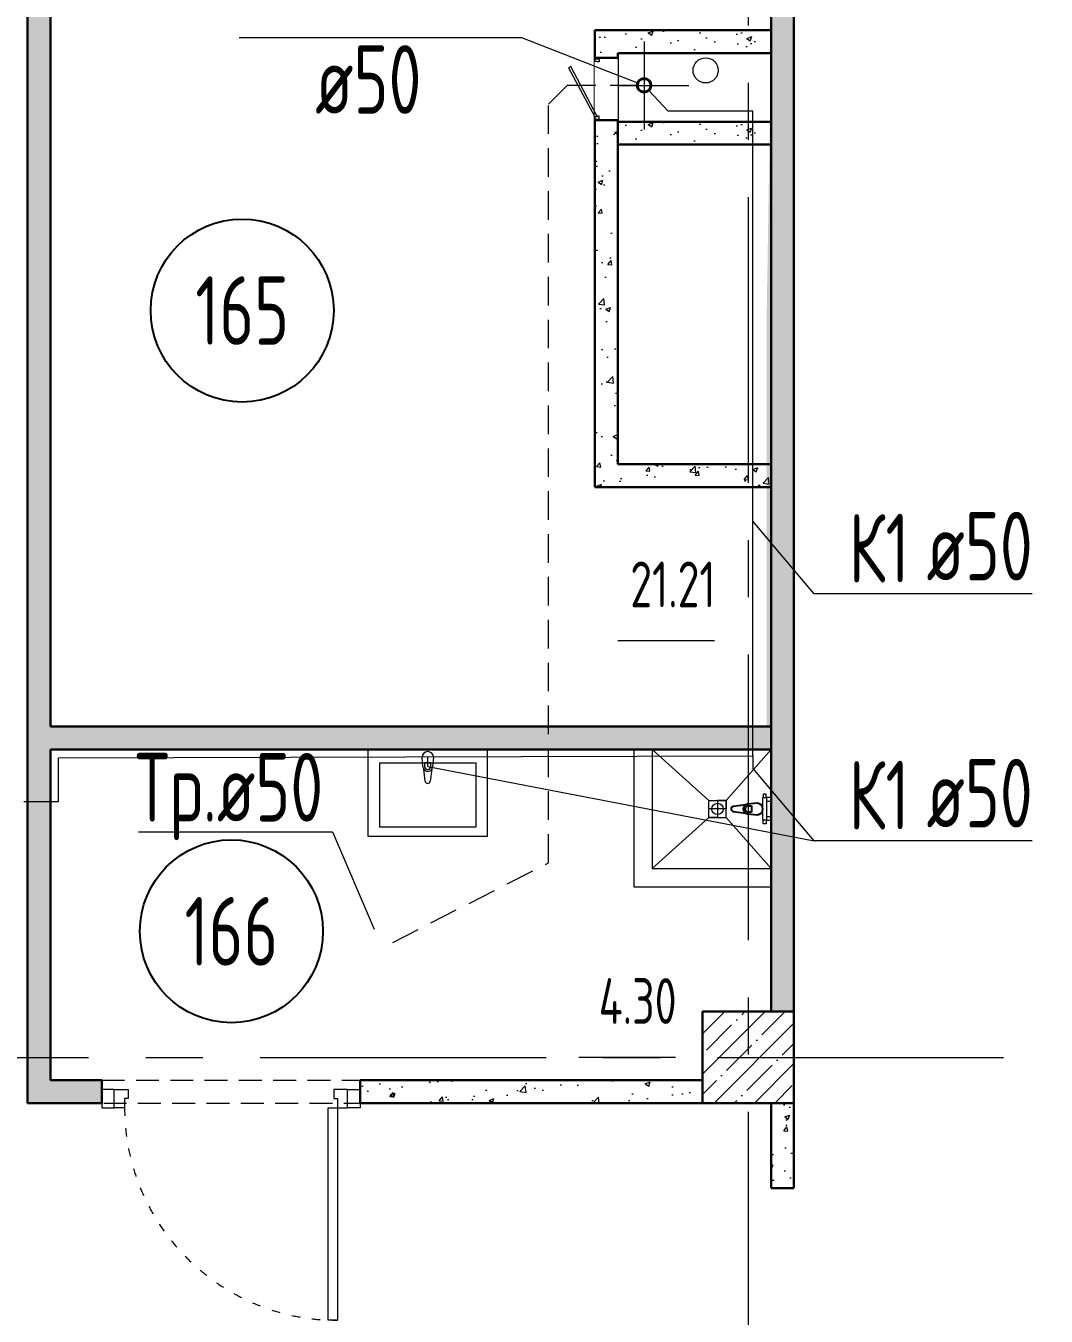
# Model space of a CAD drawing. Header units: millimetres. Extents: x -8689834 to 9419935, y -117443 to 166298.
# Drawn here: x -185392 to -180931, y 117469 to 123112 of the extents above; entities that cross this region are included whole.
import ezdxf
from ezdxf import colors
from ezdxf.entities.mleader import LeaderData, LeaderLine
from ezdxf.enums import TextEntityAlignment as Align
from ezdxf.math import Vec2, Vec3

# ---------------------------------------------------------------- set-up
doc = ezdxf.new("R2010")
doc.units = ezdxf.units.MM
doc.header["$MEASUREMENT"] = 0
doc.set_wipeout_variables(frame=1)
for name, pattern in [('01_base$0$DASHED2', [0.375, 0.25, -0.125]), ('ACAD_ISO03W100', [30, 12, -18]), ('ADSK_Штриховая_ш2 п1', [3, 2, -1]), ('CENTER', [2, 1.25, -0.25, 0.25, -0.25])]:
    doc.linetypes.add(name, pattern=pattern)
doc.layers.get('0').update_dxf_attribs({"color": 250, "lineweight": 9})
for name, color, linetype, lineweight in [('_ВК-К1', 14, 'Continuous', 40), ('АР_Двери', 175, 'Continuous', 18), ('АР_Колонны', 250, 'Continuous', 30), ('АР_Колонны Штрих', 250, 'Continuous', 5), ('АР_Маркер экспликации', 239, 'Continuous', 13), ('АР_Номер помещения', 1, 'Continuous', 25), ('АР_Оси', 195, 'Continuous', 9), ('АР_Отметки', 250, 'Continuous', 15), ('АР_Перегородки газоблок', 165, 'Continuous', 30), ('АР_Перегородки газоблок_Штрих', 165, 'Continuous', 5), ('АР_Помещения_площадь', 19, 'Continuous', 9), ('АР_тонкая линия', 250, 'Continuous', 0), ('ВК_канализация', 32, 'Continuous', 15), ('Задания на лючки', 32, 'Continuous', 15), ('Подвал', 250, 'Continuous', 30)]:
    doc.layers.add(name, color=color, linetype=linetype, lineweight=lineweight)
for name, color, linetype in [('АР_Кровля дорожки', 245, 'Continuous'), ('Строит. поддон', 7, 'Continuous'), ('ТХ_сантехника', 253, 'Continuous')]:
    doc.layers.add(name, color=color, linetype=linetype)
doc.styles.add('ISOCPEUR', font='isocpeur.ttf', dxfattribs={"width": 0.7})
doc.styles.get("Standard").update_dxf_attribs({"font": 'isocpeur.ttf', "width": 0.7})
pattern_1 = [(50, (0, 0), (215.17805, -18.82564), [22.5, -247.5]), (355, (0, 0), (-41.6254, 225.65764), [18, -198]), (100.45144, (17.93, -1.57), (173.55265, 206.832), [19.12206, -210.34263]), (46.1842, (0, 60), (320.1724, -49.65578), [33.75, -371.25]), (96.63564, (26.68, 55.86), (280.3986, 292.2356), [28.6831, -315.51413]), (351.18416, (0, 60), (280.3986, 292.2356), [27, -297]), (21, (30, 45), (179.07212, -120.78567), [22.5, -247.5]), (326, (30, 45), (72.9946, 217.54501), [18, -198]), (71.45144, (44.92, 34.93), (252.06671, 96.75935), [19.12206, -210.34263]), (37.5, (0, 0), (3.647957, 99.868156), [0, -195.6, 0, -201, 0, -198.75]), (7.5, (0, 0), (78.92086, 118.323514), [0, -114.6, 0, -191.1, 0, -75.75]), (327.5, (-66.9, 0), (160.14673, -6.766462), [0, -75, 0, -234, 0, -310.5]), (317.5, (-96.9, 0), (174.95585, 30.031495), [0, -97.5, 0, -155.4, 0, -220.5])]

# ---------------------------------------------------------------- blocks, each defined once
blk = doc.blocks.new('*U374')
for points in [[(-55, -80), (-55, 0), (-115, 0), (-115, -40), (-100, -40), (-100, -80), (-55, -80)], [(0, 0), (0, -80), (-55, -80), (-55, 0), (0, 0)], [(-1130, 0), (-1130, -80), (-1075, -80), (-1075, 0), (-1130, 0)], [(-1075, -80), (-1075, 0), (-1015, 0), (-1015, -40), (-1030, -40), (-1030, -80), (-1075, -80)]]:
    blk.add_lwpolyline(points)
blk.add_lwpolyline([(-100, -80), (-100, -1010), (-140, -1010), (-140, -80)], close=True)
at = {"linetype": 'ACAD_ISO03W100', "ltscale": 3}
blk.add_arc((-100, -80), 930, 180, 270, dxfattribs=at)
blk = doc.blocks.new('*U33')
at = {"layer": 'АР_Номер помещения', "color": 7}
blk.add_circle((-263.9, -2290.1), 400, dxfattribs=at)
at = {"layer": 'АР_Помещения_площадь', "color": 7}
blk.add_line((1800.3, -3734.5), (1377.9, -3734.5), dxfattribs=at)
at = {"color": 7, "style": 'ISOCPEUR', "width": 0.7, "flags": 1}
blk.add_attdef('КАТЕГОРИЯ', (-499.2, -2092.2), '', height=250, dxfattribs=at)
at = {"layer": 'АР_Номер помещения', "color": 7, "style": 'ISOCPEUR', "width": 0.7}
blk.add_attdef('НОМЕР_ПОМЕЩЕНИЯ', text='', height=300, dxfattribs=at).set_placement((-263.9, -2290.1), align=Align.MIDDLE_CENTER)
at = {"layer": 'АР_Помещения_площадь', "color": 7, "lineweight": 30, "width": 0.7, "flags": 104}
blk.add_attdef('ИМЯ_ПОМЕЩЕНИЯ', text='', height=100, dxfattribs=at).set_placement((157.6, 1217.1), align=Align.MIDDLE_CENTER)
at = {"layer": 'АР_Помещения_площадь', "color": 7, "style": 'ISOCPEUR', "width": 0.7}
blk.add_attdef('ПЛОЩАДЬ_ПОМЕЩЕНИЯ', text='', height=200, dxfattribs=at).set_placement((1805.1, -3488), align=Align.MIDDLE_RIGHT)
blk = doc.blocks.new('*U35')
at = {"layer": 'АР_Номер помещения', "color": 7}
blk.add_circle((-30.8, -1656.5), 400, dxfattribs=at)
at = {"layer": 'АР_Помещения_площадь', "color": 7}
blk.add_line((1910.9, -2207.8), (1488.5, -2207.8), dxfattribs=at)
at = {"color": 7, "style": 'ISOCPEUR', "width": 0.7, "flags": 1}
blk.add_attdef('КАТЕГОРИЯ', (-499.2, -2092.2), '', height=250, dxfattribs=at)
at = {"layer": 'АР_Номер помещения', "color": 7, "style": 'ISOCPEUR', "width": 0.7}
blk.add_attdef('НОМЕР_ПОМЕЩЕНИЯ', text='', height=300, dxfattribs=at).set_placement((-30.8, -1656.5), align=Align.MIDDLE_CENTER)
at = {"layer": 'АР_Помещения_площадь', "color": 7, "lineweight": 30, "width": 0.7, "flags": 104}
blk.add_attdef('ИМЯ_ПОМЕЩЕНИЯ', text='', height=100, dxfattribs=at).set_placement((157.6, 1217.1), align=Align.MIDDLE_CENTER)
at = {"layer": 'АР_Помещения_площадь', "color": 7, "style": 'ISOCPEUR', "width": 0.7}
blk.add_attdef('ПЛОЩАДЬ_ПОМЕЩЕНИЯ', text='', height=200, dxfattribs=at).set_placement((1915.7, -1961.3), align=Align.MIDDLE_RIGHT)
blk = doc.blocks.new('Из_буфера27431')
at = {"linetype": 'Continuous', "lineweight": 5}
for p, q in [((-138.5, 11.1), (-85.6, 17.7)), ((-138.5, 11.1), (-85.6, 17.7)), ((-76.1, 21), (-34.1, 25)), ((-76.1, 21), (-34.1, 25)), ((-59, 13.6), (-73.9, 13.6)), ((-59, 13.6), (-73.9, 13.6)), ((-59, -13.6), (-59, 13.6)), ((-59, -13.6), (-59, 13.6)), ((-85.6, -17.7), (-138.5, -11.1)), ((-85.6, -17.7), (-138.5, -11.1)), ((-34.1, -25), (-76.1, -21)), ((-34.1, -25), (-76.1, -21)), ((-73.9, -13.6), (-59, -13.6)), ((-73.9, -13.6), (-59, -13.6))]:
    blk.add_line(p, q, dxfattribs=at)
for points in [[(0, -260), (-380, -260), (-380, 260), (0, 260)], [(-59, -210), (-339.1, -210), (-339.1, 210), (-59, 210)], [(-59, -210), (-339.1, -210), (-339.1, 210), (-59, 210)]]:
    blk.add_lwpolyline(points, close=True, dxfattribs=at)
for centre, radius, start, end in [((-137.1, 0), 11.2, 97.1389, 262.8611), ((-137.1, 0), 11.2, 97.1389, 262.8611), ((-74.2, 0), 21.1, 122.771, 237.229), ((-74.2, 0), 21.1, 122.771, 237.229), ((-73.9, 0), 13.6, 90, 270), ((-73.9, 0), 13.6, 90, 270), ((-74.2, 0), 21.1, 95.1696, 122.771), ((-74.2, 0), 21.1, 95.1696, 122.771), ((-34.1, 0), 25, 270, 90), ((-34.1, 0), 25, 270, 90), ((-74.2, 0), 21.1, 237.229, 264.8304), ((-74.2, 0), 21.1, 237.229, 264.8304)]:
    blk.add_arc(centre, radius, start, end, dxfattribs=at)
blk = doc.blocks.new('_DotSmall')
at = {"color": 0, "linetype": 'ByBlock', "const_width": 0.5}
blk.add_lwpolyline([(-0.0625, 0, 1), (0.0625, 0, 1)], format="xyb", close=True, dxfattribs=at)
blk = doc.blocks.new('A$C6552fe61')
at = {"layer": '_ВК-К1', "color": 18, "lineweight": 9, "ltscale": 100, "true_color": 0x000000}
for p, q in [((0, 192.4), (0, -192.4)), ((-195.4, 0), (195.4, 0))]:
    blk.add_line(p, q, dxfattribs=at)
blk = doc.blocks.new('смеситель короткий')
for p, q in [((42, 21), (0, 25)), ((24.9, 13.6), (39.8, 13.6)), ((24.9, -13.6), (24.9, 13.6)), ((104.4, 11.1), (51.5, 17.7)), ((0, -25), (42, -21)), ((39.8, -13.6), (24.9, -13.6)), ((51.5, -17.7), (104.4, -11.1))]:
    blk.add_line(p, q)
for centre, major_axis, start_param, end_param in [((0, 0), (-17.7, 17.7), -0.785398, 2.356194), ((39.8, 0), (9.62, 9.62), 3.926991, 7.068583), ((40.1, 0), (-14.9, 14.9), -1.35736, -0.875625), ((40.1, 0), (14.9, 14.9), 4.498953, 6.496621), ((103, 0), (7.91, 7.91), 4.051589, 6.943986), ((40.1, 0), (14.9, 14.9), 4.017217, 4.498953)]:
    blk.add_ellipse(centre, major_axis=major_axis, ratio=1, start_param=start_param, end_param=end_param)
blk = doc.blocks.new('*U1487')
at = {"color": 7}
blk.add_wipeout([(-565, 60), (445, 60), (445, -310), (-565, -310)], dxfattribs=at)
for p, q in [((-530, 60), (-565, 60)), ((-550, 60), (-550, -10)), ((-550, -10), (-550, 60)), ((-510, 60), (-530, 60)), ((-510, 20), (-510, 60)), ((-500, 20), (-510, 20)), ((-500, -10), (-500, 20)), ((380, -10), (380, 20)), ((380, 20), (390, 20)), ((390, 20), (390, 60)), ((390, 60), (410, 60)), ((410, 60), (445, 60)), ((430, 60), (430, -10)), ((430, -10), (430, 60)), ((-565, -10), (-530, -10)), ((-530, -10), (-500, -10)), ((410, -10), (380, -10)), ((445, -10), (410, -10))]:
    blk.add_line(p, q)
at = {"lineweight": 30}
for p, q in [((-565, 60), (-565, -310)), ((445, 60), (445, -310))]:
    blk.add_line(p, q, dxfattribs=at)
blk.add_lwpolyline([(389, 60), (370, 25), (-424, 448), (-406, 483)], close=True)
blk = doc.blocks.new('Подложка')
at = {"layer": 'АР_Колонны Штрих', "ltscale": 100}
h = blk.add_hatch(dxfattribs=at)
h.set_pattern_fill('ANSI35', scale=500)
h.set_pattern_definition([(45, (-1139486.01, 158672.16), (-88.388348, 88.388348), []), (45, (-1139397.63, 158672.16), (-88.388348, 88.388348), [156.25, -31.25, 0, -31.25])])
h.paths.add_polyline_path([(-182033.92, 118800.68), (-182433.92, 118800.68), (-182433.92, 118400.68), (-182033.92, 118400.68)])
at = {"layer": 'АР_Перегородки газоблок_Штрих', "ltscale": 100}
h = blk.add_hatch(dxfattribs=at)
h.set_pattern_fill('AR-CONC', scale=30)
h.set_pattern_definition(pattern_1)
h.paths.add_polyline_path([(-185284.44, 124600.68), (-185384.44, 124600.68), (-185384.44, 118400.68), (-185060.17, 118400.68), (-185060.17, 118500.68), (-185284.44, 118500.68), (-185284.44, 119947.17), (-183895.02, 119947.17), (-183375.02, 119947.17), (-182233.92, 119947.17), (-182233.92, 120047.17), (-185284.44, 120047.17)])
h.paths.add_polyline_path([(-185284.44, 127350.68), (-185384.44, 127350.68), (-185384.44, 124600.68), (-185264.44, 124600.68)])
h.paths.add_polyline_path([(-182033.92, 124400.68), (-182133.92, 124400.68), (-182133.92, 123035.6), (-182154.04, 121795.6), (-182153.97, 120047.17), (-182233.92, 120047.17), (-182233.92, 119947.17), (-182133.92, 119947.17), (-182133.92, 119327.17), (-182133.92, 118800.68), (-182033.92, 118800.68)])
h = blk.add_hatch(dxfattribs=at)
h.set_pattern_fill('AR-CONC', scale=30)
h.set_pattern_definition([(50, (-269876.38, -641.58), (215.17805, -18.82564), [22.5, -247.5]), (355, (-269876.38, -641.58), (-41.6254, 225.65764), [18, -198]), (100.45144, (-269858.45, -643.15), (173.55265, 206.832), [19.12206, -210.34263]), (46.1842, (-269876.38, -581.58), (320.1724, -49.6558), [33.75, -371.25]), (96.63564, (-269849.7, -585.72), (280.3986, 292.2356), [28.6831, -315.5141]), (351.18416, (-269876.38, -581.58), (280.3986, 292.2356), [27, -297]), (21, (-269846.38, -596.58), (179.07212, -120.78567), [22.5, -247.5]), (326, (-269846.38, -596.58), (72.9946, 217.545), [18, -198]), (71.45144, (-269831.46, -606.65), (252.0667, 96.75935), [19.12206, -210.34263]), (37.5, (-269876.38, -641.58), (3.647957, 99.868156), [0, -195.6, 0, -201, 0, -198.75]), (7.5, (-269876.38, -641.58), (78.92086, 118.32351), [0, -114.6, 0, -191.1, 0, -75.75]), (327.5, (-269943.28, -641.58), (160.14673, -6.76646), [0, -75, 0, -234, 0, -310.5]), (317.5, (-269973.28, -641.58), (174.95585, 30.0315), [0, -97.5, 0, -155.4, 0, -220.5])])
h.paths.add_polyline_path([(-182134.04, 123092.75), (-182903.92, 123092.78), (-182903.92, 121094.65), (-182134.04, 121094.65), (-182134.04, 121194.65), (-182803.92, 121194.65), (-182803.98, 122992.75), (-182134.04, 122992.75)])
h = blk.add_hatch(dxfattribs=at)
h.set_pattern_fill('AR-CONC', scale=30)
h.set_pattern_definition([(50, (-269876.38, -1041.58), (215.17805, -18.82564), [22.5, -247.5]), (355, (-269876.38, -1041.58), (-41.6254, 225.65764), [18, -198]), (100.45144, (-269858.45, -1043.15), (173.55265, 206.832), [19.12206, -210.34263]), (46.1842, (-269876.38, -981.58), (320.1724, -49.6558), [33.75, -371.25]), (96.63564, (-269849.7, -985.72), (280.3986, 292.2356), [28.6831, -315.5141]), (351.18416, (-269876.38, -981.58), (280.3986, 292.2356), [27, -297]), (21, (-269846.38, -996.58), (179.07212, -120.78567), [22.5, -247.5]), (326, (-269846.38, -996.58), (72.9946, 217.545), [18, -198]), (71.45144, (-269831.46, -1006.65), (252.0667, 96.75935), [19.12206, -210.34263]), (37.5, (-269876.38, -1041.58), (3.647957, 99.868156), [0, -195.6, 0, -201, 0, -198.75]), (7.5, (-269876.38, -1041.58), (78.92086, 118.32351), [0, -114.6, 0, -191.1, 0, -75.75]), (327.5, (-269943.28, -1041.58), (160.14673, -6.76646), [0, -75, 0, -234, 0, -310.5]), (317.5, (-269973.28, -1041.58), (174.95585, 30.0315), [0, -97.5, 0, -155.4, 0, -220.5])])
h.paths.add_polyline_path([(-182134.04, 122692.75), (-182803.98, 122692.75), (-182803.98, 122592.75), (-182134.04, 122592.75)])
h = blk.add_hatch(dxfattribs=at)
h.set_pattern_fill('AR-CONC', scale=30)
h.set_pattern_definition(pattern_1)
h.paths.add_polyline_path([(-182433.92, 118500.68), (-183960.17, 118500.68), (-183960.17, 118400.68), (-182433.92, 118400.68)])
h = blk.add_hatch(dxfattribs=at)
h.set_pattern_fill('AR-CONC', scale=30)
h.set_pattern_definition(pattern_1)
h.paths.add_polyline_path([(-182033.92, 118400.68), (-182133.92, 118400.68), (-182133.92, 118029.04), (-182033.92, 118029.04)])
at = {"layer": '_ВК-К1', "color": 7, "lineweight": 9, "ltscale": 100}
for p, q in [((-182689.44, 122964.26), (-182689.44, 122739.29)), ((-182791.4, 122851.77), (-182587.49, 122851.77))]:
    blk.add_line(p, q, dxfattribs=at)
at = {"layer": '_ВК-К1', "color": 7, "lineweight": 40, "ltscale": 100}
blk.add_circle((-182689.44, 122851.77), 30, dxfattribs=at)
at = {"layer": 'АР_Колонны', "color": 7, "ltscale": 100}
blk.add_lwpolyline([(-182433.92, 118800.68), (-182033.92, 118800.68), (-182033.92, 118400.68), (-182433.92, 118400.68)], close=True, dxfattribs=at)
at = {"layer": 'АР_Оси', "color": 7, "linetype": 'CENTER', "ltscale": 1000}
for p, q in [((-182233.92, 134363.15), (-182233.92, 78630.8)), ((-224367.61, 118600.68), (-141189.21, 118600.68))]:
    blk.add_line(p, q, dxfattribs=at)
at = {"layer": 'АР_Перегородки газоблок', "color": 7, "ltscale": 100}
for p, q in [((-182903.92, 123092.78), (-182134.04, 123092.75)), ((-182903.92, 123092.78), (-182903.92, 121094.65)), ((-182134.04, 122992.75), (-182803.92, 122992.75)), ((-182803.92, 122992.75), (-182803.92, 121194.65)), ((-182134.04, 122692.75), (-182803.98, 122692.75)), ((-182803.92, 121194.65), (-182134.04, 121194.65)), ((-182134.04, 121094.65), (-182903.92, 121094.65)), ((-182133.92, 118400.68), (-182133.92, 118029.04)), ((-182133.92, 118029.04), (-182033.92, 118029.04))]:
    blk.add_line(p, q, dxfattribs=at)
for points in [[(-185384.44, 118400.68), (-185384.44, 127350.68)], [(-185284.44, 127350.68), (-185284.44, 120047.17)], [(-182133.92, 124400.68), (-182133.92, 118800.68)], [(-182033.92, 124400.68), (-182033.92, 118800.68)], [(-182134.04, 122592.75), (-182803.98, 122592.75)], [(-185284.44, 120047.17), (-182133.92, 120047.17)], [(-185284.44, 119947.17), (-185284.44, 118500.68)], [(-182133.92, 119947.17), (-185284.44, 119947.17)], [(-185284.44, 118500.68), (-185060.17, 118500.68)], [(-185060.17, 118500.68), (-185060.17, 118400.68)], [(-183930.17, 118500.68), (-182433.92, 118500.68)], [(-183930.17, 118400.68), (-183930.17, 118500.68)], [(-185060.17, 118400.68), (-185384.44, 118400.68)], [(-182433.92, 118400.68), (-183930.17, 118400.68)], [(-182033.92, 118400.68), (-182033.92, 118029.04)]]:
    blk.add_lwpolyline(points, dxfattribs=at)
at = {"layer": 'АР_тонкая линия', "color": 7, "linetype": 'ADSK_Штриховая_ш2 п1', "ltscale": 50}
for p, q in [((-185060.19, 118500.68), (-183377.19, 118500.68)), ((-185051.69, 118400.68), (-183311.76, 118400.47))]:
    blk.add_line(p, q, dxfattribs=at)
at = {"layer": 'Строит. поддон', "color": 7, "lineweight": 0}
for p, q in [((-182733.92, 119947.17), (-182733.92, 119347.17)), ((-182169.66, 119736.6), (-182154.03, 119736.63)), ((-182169.55, 119678.27), (-182169.66, 119736.6)), ((-182155.36, 119752.26), (-182168.39, 119752.24)), ((-182168.39, 119752.24), (-182168.36, 119736.6)), ((-182155.33, 119736.63), (-182155.36, 119752.26)), ((-182133.95, 119736.67), (-182154.03, 119736.63)), ((-182154.03, 119736.63), (-182153.83, 119637.62)), ((-182154, 119721), (-182133.92, 119721.04)), ((-182169.47, 119637.59), (-182169.55, 119678.27)), ((-182133.95, 119653.3), (-182153.86, 119653.25)), ((-182153.83, 119637.62), (-182169.47, 119637.59)), ((-182168.13, 119621.96), (-182168.16, 119637.59)), ((-182155.1, 119621.98), (-182168.13, 119621.96)), ((-182155.14, 119637.62), (-182155.1, 119621.98)), ((-182153.83, 119637.62), (-182133.92, 119637.67)), ((-182733.92, 119347.17), (-182133.92, 119347.17))]:
    blk.add_line(p, q, dxfattribs=at)
blk.add_lwpolyline([(-182653.91, 119427.16), (-182405.48, 119649.66), (-182405.48, 119724.66), (-182653.91, 119947.16), (-182405.48, 119724.66), (-182330.86, 119724.66), (-182133.92, 119947.17), (-182330.86, 119724.66), (-182368.17, 119724.66), (-182368.17, 119649.66), (-182405.48, 119649.66), (-182330.86, 119649.66), (-182133.92, 119427.16), (-182330.86, 119649.66), (-182330.86, 119724.66), (-182330.86, 119687.16), (-182405.48, 119687.16)], dxfattribs=at)
blk.add_lwpolyline([(-182653.91, 119427.16), (-182133.92, 119427.16), (-182133.92, 119947.17), (-182653.91, 119947.17)], close=True, dxfattribs=at)
blk.add_circle((-182368.17, 119687.16, 0), 25, dxfattribs=at)
at = {"layer": 'АР_Двери', "color": 7}
blk.add_blockref('*U374', (-183930.17, 118460.68), dxfattribs=at)
at = {"layer": 'АР_Маркер экспликации', "color": 7}
ref = blk.add_blockref('*U33', (-184182.18, 124156.98), dxfattribs=at)
ref.add_attrib('НОМЕР_ПОМЕЩЕНИЯ', '165', dxfattribs={"layer": 'АР_Номер помещения', "color": 7, "height": 300, "style": 'ISOCPEUR', "width": 0.7}).set_placement((-184446.05, 121866.92), align=Align.MIDDLE_CENTER)
ref.add_attrib('ПЛОЩАДЬ_ПОМЕЩЕНИЯ', '21.21', dxfattribs={"layer": 'АР_Помещения_площадь', "color": 7, "height": 200, "style": 'ISOCPEUR', "width": 0.7}).set_placement((-182377.04, 120669.02), align=Align.MIDDLE_RIGHT)
ref = blk.add_blockref('*U35', (-184462.67, 120808.5), dxfattribs=at)
ref.add_attrib('НОМЕР_ПОМЕЩЕНИЯ', '166', dxfattribs={"layer": 'АР_Номер помещения', "color": 7, "height": 300, "style": 'ISOCPEUR', "width": 0.7}).set_placement((-184493.5, 119152), align=Align.MIDDLE_CENTER)
ref.add_attrib('ПЛОЩАДЬ_ПОМЕЩЕНИЯ', '4.30', dxfattribs={"layer": 'АР_Помещения_площадь', "color": 7, "height": 200, "style": 'ISOCPEUR', "width": 0.7}).set_placement((-182546.92, 118847.19), align=Align.MIDDLE_RIGHT)
at = {"layer": 'Подвал', "color": 7, "lineweight": 13, "ltscale": 500}
blk.add_blockref('A$C6552fe61', (-182689.44, 122851.77), dxfattribs=at)
at = {"layer": 'Строит. поддон', "color": 7, "lineweight": 0, "rotation": 180}
blk.add_blockref('смеситель короткий', (-182194.56, 119687.09), dxfattribs=at)
at = {"layer": 'ТХ_сантехника', "color": 7, "ltscale": 100, "rotation": 90}
blk.add_blockref('Из_буфера27431', (-183635.02, 119947.17), dxfattribs=at)
at = {"layer": 'АР_Отметки', "color": 7}
ml = blk.add_multileader_mtext('Standard', dxfattribs=at)
ml.set_content('-0,180', color=7, style='ISOCPEUR')
ml.set_leader_properties(color=256, linetype='Continuous', lineweight=-1)
ml.set_arrow_properties(name='DOTSMALL')
ml.build(insert=Vec2(0, 0))
ml.multileader.update_dxf_attribs({"has_text_frame": 1, "text_left_attachment_type": 4, "text_right_attachment_type": 4, "dogleg_length": 100, "arrow_head_size": 180})
ctx = ml.context
ctx.base_point, ctx.char_height, ctx.arrow_head_size, ctx.landing_gap_size, ctx.plane_origin = Vec3(-187330.86, 132104.91), 250, 180, 50, Vec3(-189492.07, 131156.16)
ctx.left_attachment, ctx.right_attachment = 4, 4
notes = []
notes.append((ctx, [(0, (0, 0, 0), (0, 0), (1, 0), 1, [])]))
ctx.mtext.insert, ctx.mtext.width, ctx.mtext.line_spacing_style, ctx.mtext.flow_direction = Vec3(-187280.86, 132438.24), 852.697, 2, 5
ml = blk.add_multileader_mtext('Standard', dxfattribs=at)
ml.set_content('-0,180', color=7, style='ISOCPEUR')
ml.set_leader_properties(color=256, linetype='Continuous', lineweight=-1)
ml.set_arrow_properties(name='DOTSMALL')
ml.build(insert=Vec2(0, 0))
ml.multileader.update_dxf_attribs({"has_text_frame": 1, "text_left_attachment_type": 4, "text_right_attachment_type": 4, "dogleg_length": 100, "arrow_head_size": 180})
ctx = ml.context
ctx.base_point, ctx.char_height, ctx.arrow_head_size, ctx.landing_gap_size, ctx.plane_origin = Vec3(-186007.86, 129680.96), 250, 180, 50, Vec3(-188169.07, 128732.21)
ctx.left_attachment, ctx.right_attachment = 4, 4
notes.append((ctx, [(0, (0, 0, 0), (0, 0), (1, 0), 1, [])]))
ctx.mtext.insert, ctx.mtext.width, ctx.mtext.line_spacing_style, ctx.mtext.flow_direction = Vec3(-185957.86, 130014.3), 852.697, 2, 5
ml = blk.add_multileader_mtext('Standard', dxfattribs=at)
ml.set_content('Л.4', color=7, style='ISOCPEUR')
ml.set_leader_properties(color=256, linetype='Continuous', lineweight=-1)
ml.set_arrow_properties(name='DOTSMALL')
ml.build(insert=Vec2(0, 0))
ml.multileader.update_dxf_attribs({"has_text_frame": 1, "text_left_attachment_type": 4, "text_right_attachment_type": 4, "dogleg_length": 100, "arrow_head_size": 180})
ctx = ml.context
ctx.base_point, ctx.char_height, ctx.arrow_head_size, ctx.landing_gap_size, ctx.plane_origin = Vec3(-184816.28, 129601.58), 250, 180, 50, Vec3(-159580.37, 117978.47)
ctx.left_attachment, ctx.right_attachment = 4, 4
notes.append((ctx, [(0, (0, 0, 0), (0, 0), (1, 0), 1, [])]))
ctx.mtext.insert, ctx.mtext.width, ctx.mtext.line_spacing_style, ctx.mtext.flow_direction = Vec3(-184766.28, 129934.92), 852.697, 2, 5
ml = blk.add_multileader_mtext('Standard', dxfattribs=at)
ml.set_content('-0,180', color=7, style='ISOCPEUR')
ml.set_leader_properties(color=256, linetype='Continuous', lineweight=-1)
ml.set_arrow_properties(name='DOTSMALL')
ml.build(insert=Vec2(0, 0))
ml.multileader.update_dxf_attribs({"has_text_frame": 1, "text_left_attachment_type": 4, "text_right_attachment_type": 4, "dogleg_length": 100, "arrow_head_size": 180})
ctx = ml.context
ctx.base_point, ctx.char_height, ctx.arrow_head_size, ctx.landing_gap_size, ctx.plane_origin = Vec3(-195902.06, 128915.24), 250, 180, 50, Vec3(-198063.28, 127966.49)
ctx.left_attachment, ctx.right_attachment = 4, 4
notes.append((ctx, [(0, (0, 0, 0), (0, 0), (1, 0), 1, [])]))
ctx.mtext.insert, ctx.mtext.width, ctx.mtext.line_spacing_style, ctx.mtext.flow_direction = Vec3(-195852.06, 129248.58), 852.697, 2, 5
ml = blk.add_multileader_mtext('Standard', dxfattribs=at)
ml.set_content('-0,180', color=7, style='ISOCPEUR')
ml.set_leader_properties(color=256, linetype='Continuous', lineweight=-1)
ml.set_arrow_properties(name='DOTSMALL')
ml.build(insert=Vec2(0, 0))
ml.multileader.update_dxf_attribs({"has_text_frame": 1, "text_left_attachment_type": 4, "text_right_attachment_type": 4, "dogleg_length": 100, "arrow_head_size": 180})
ctx = ml.context
ctx.base_point, ctx.char_height, ctx.arrow_head_size, ctx.landing_gap_size, ctx.plane_origin = Vec3(-204920.73, 122356.47), 250, 180, 50, Vec3(-207081.94, 121407.72)
ctx.left_attachment, ctx.right_attachment = 4, 4
notes.append((ctx, [(0, (0, 0, 0), (0, 0), (1, 0), 1, [])]))
ctx.mtext.insert, ctx.mtext.width, ctx.mtext.line_spacing_style, ctx.mtext.flow_direction = Vec3(-204870.73, 122689.8), 852.697, 2, 5
ml = blk.add_multileader_mtext('Standard', dxfattribs=at)
ml.set_content('{\\W0.8;-2,730}', color=7, style='ISOCPEUR')
ml.set_leader_properties(color=256, linetype='Continuous', lineweight=-1)
ml.set_arrow_properties(name='DOTSMALL')
ml.build(insert=Vec2(0, 0))
ml.multileader.update_dxf_attribs({"has_text_frame": 1, "text_left_attachment_type": 4, "text_right_attachment_type": 4, "dogleg_length": 100, "arrow_head_size": 180})
ctx = ml.context
ctx.base_point, ctx.char_height, ctx.arrow_head_size, ctx.landing_gap_size, ctx.plane_origin = Vec3(-314791.32, 121809.02, 0), 250, 180, 50, Vec3(-319449.83, 117956.71, 0)
ctx.left_attachment, ctx.right_attachment = 4, 4
notes.append((ctx, [(0, (0, 0, 0), (0, 0), (1, 0), 1, [])]))
ctx.mtext.insert, ctx.mtext.width, ctx.mtext.defined_height, ctx.mtext.line_spacing_style, ctx.mtext.flow_direction = Vec3(-314741.32, 122142.35, 0), 769.989, 343.89, 2, 5
ml = blk.add_multileader_mtext('Standard', dxfattribs=at)
ml.set_content('0,000', color=7, style='ISOCPEUR')
ml.set_leader_properties(color=256, linetype='Continuous', lineweight=-1)
ml.set_arrow_properties(name='DOTSMALL')
ml.build(insert=Vec2(0, 0))
ml.multileader.update_dxf_attribs({"has_text_frame": 1, "text_left_attachment_type": 4, "text_right_attachment_type": 4, "dogleg_length": 100, "arrow_head_size": 180})
ctx = ml.context
ctx.base_point, ctx.char_height, ctx.arrow_head_size, ctx.landing_gap_size, ctx.plane_origin = Vec3(-186893.33, 121409.37), 250, 180, 50, Vec3(-189054.54, 120460.62)
ctx.left_attachment, ctx.right_attachment = 4, 4
notes.append((ctx, [(0, (0, 0, 0), (0, 0), (1, 0), 1, [])]))
ctx.mtext.insert, ctx.mtext.width, ctx.mtext.line_spacing_style, ctx.mtext.flow_direction = Vec3(-186843.33, 121742.7), 852.697, 2, 5
ml = blk.add_multileader_mtext('Standard', dxfattribs=at)
ml.set_content('{\\W0.8;-2,430}', color=7, style='ISOCPEUR')
ml.set_leader_properties(color=256, linetype='Continuous', lineweight=-1)
ml.set_arrow_properties(name='DOTSMALL')
ml.build(insert=Vec2(0, 0))
ml.multileader.update_dxf_attribs({"has_text_frame": 1, "text_left_attachment_type": 4, "text_right_attachment_type": 4, "dogleg_length": 100, "arrow_head_size": 180})
ctx = ml.context
ctx.base_point, ctx.char_height, ctx.arrow_head_size, ctx.landing_gap_size, ctx.plane_origin = Vec3(-301002.25, 120038.58), 250, 180, 50, Vec3(-299949.55, 118383.41)
ctx.left_attachment, ctx.right_attachment = 4, 4
notes.append((ctx, [(0, (0, 0, 0), (0, 0), (1, 0), 1, [])]))
ctx.mtext.insert, ctx.mtext.width, ctx.mtext.line_spacing_style, ctx.mtext.flow_direction = Vec3(-300952.25, 120371.92), 852.697, 2, 5
for ctx, leaders in notes:
    for number, flags, end, landing, length, lines in leaders:
        leader = LeaderData()
        leader.index, (leader.has_last_leader_line, leader.has_dogleg_vector, leader.attachment_direction) = number, flags
        leader.last_leader_point, leader.dogleg_vector, leader.dogleg_length = Vec3(end), Vec3(landing), length
        for number, points, colour, breaks in lines:
            line = LeaderLine()
            line.index, line.vertices, line.color, line.breaks = number, Vec3.list(points), colors.encode_raw_color(colour), breaks
            leader.lines.append(line)
        ctx.leaders.append(leader)
at = {"layer": 'Задания на лючки', "color": 7, "xscale": -0.2701273999331003, "yscale": 0.2701273999331003, "zscale": 0.2701273999331003, "rotation": 89.99771929390577}
blk.add_blockref('*U1487', (-182888.85, 122818.96), dxfattribs=at)

msp = doc.modelspace()

# ---------------------------------------------------------------- block references
at = {"layer": 'АР_Кровля дорожки', "color": 7}
msp.add_blockref('Подложка', (0, 0), dxfattribs=at)

# ---------------------------------------------------------------- next in the draw order: linework, layer by layer
at = {"layer": 'ВК_канализация', "color": 18, "lineweight": 13, "ltscale": 500, "true_color": 0x000000}
for points in [[(-184459.8, 123061.1), (-183225.8, 123061.1), (-182717.4, 122862.7)], [(-180992.7, 120627.8), (-181945.3, 120627.8), (-182214.4, 120945.4)], [(-183635, 119873.3), (-181945.3, 119547.6)], [(-180992.8, 119547.6), (-181945.3, 119547.6), (-182214.5, 119865.2)], [(-184899.1, 119587.5), (-184051.9, 119587.5), (-183869.8, 119161.3)]]:
    msp.add_lwpolyline(points, dxfattribs=at)
at = {"layer": 'ВК_канализация', "color": 244, "lineweight": 13, "ltscale": 500, "true_color": 0x991b1e}
for points in [[(-185400.6, 119719.5), (-185248.8, 119719.5), (-185248.8, 119911.1), (-182213.4, 119919.5), (-182213.4, 122738.8), (-182583.4, 122738.8), (-182668.9, 122829.9)], [(-183635, 119873), (-183635.1, 119915.6)], [(-182213.4, 119919.5), (-182213.4, 119866.6)]]:
    msp.add_lwpolyline(points, dxfattribs=at)
at = {"layer": 'ВК_канализация', "color": 244, "linetype": '01_base$0$DASHED2', "lineweight": 13, "ltscale": 500, "true_color": 0x991b1e}
msp.add_lwpolyline([(-183788.3, 119103.6), (-183107, 119451.7), (-183107, 122770.1), (-183024.5, 122853.1), (-182719.4, 122852.4)], dxfattribs=at)
at = {"layer": 'ВК_канализация', "color": 6, "lineweight": 13, "ltscale": 500}
msp.add_circle((-182420.1, 122917.2), 55, dxfattribs=at)
at = {"layer": 'ВК_канализация', "color": 24, "lineweight": 40, "ltscale": 100}
msp.add_circle((-182689.4, 122851.8), 30, dxfattribs=at)

# ---------------------------------------------------------------- next in the draw order: texts
at = {"layer": 'ВК_канализация', "color": 18, "ltscale": 100, "true_color": 0x000000, "char_height": 300, "attachment_point": 4, "style": 'ISOCPEUR'}
for s, insert, width in [('\\pxi-1,l1,t1,5;ø50', (-184127.1, 122877.3), 7500), ('К1', (-181795.1, 120827.6), 5891.51), ('\\pxi-1,l1,t1,5;ø50', (-181454.7, 120836.4), 7500), ('\\pxi-1,l1,t1,5;Тр.ø50', (-184913.8, 119741.1), 7500), ('К1', (-181795.2, 119747.4), 5891.51), ('\\pxi-1,l1,t1,5;ø50', (-181454.7, 119756.1), 7500)]:
    msp.add_mtext(s, dxfattribs=dict(at, insert=insert, width=width))

doc.saveas('drawing.dxf')
